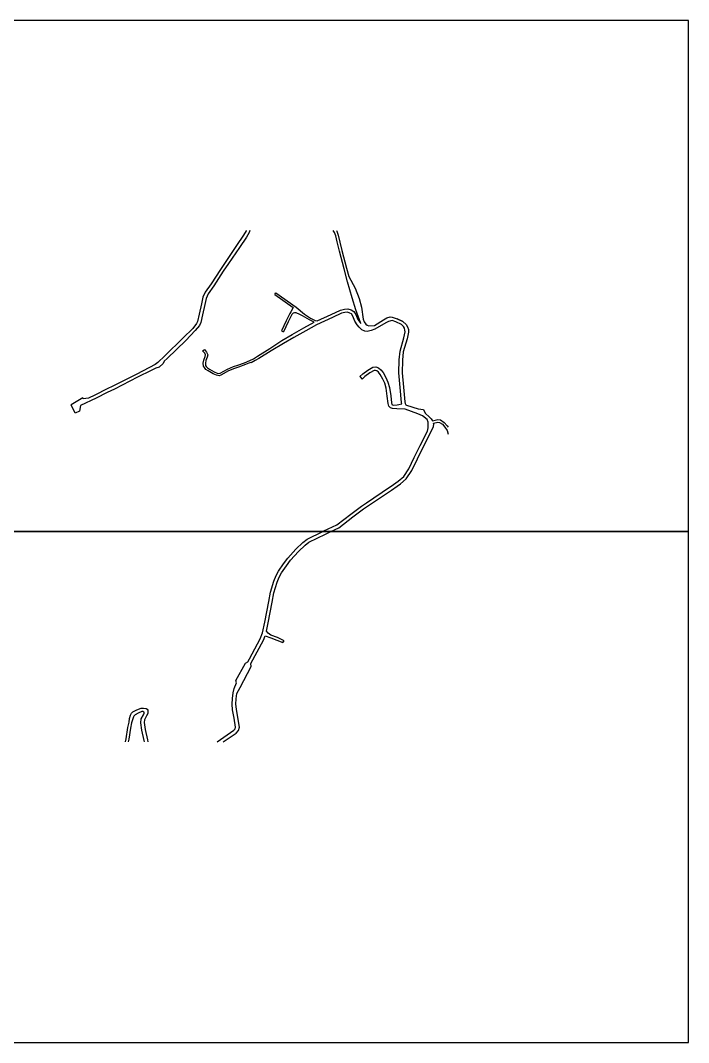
# Model space of a CAD drawing. Header units: metres. Extents: x -12000 to -10400, y -89400 to -87000.
# Drawn here: x -11184 to -10400, y -88200 to -87000 of the extents above; entities that cross this region are included whole.
import ezdxf

# ---------------------------------------------------------------- set-up
doc = ezdxf.new("R2010")
doc.units = ezdxf.units.M
doc.header["$LTSCALE"] = 2.5
doc.layers.add('図郭', color=7, linetype='Continuous')
doc.layers.add('道路', color=7, linetype='Continuous')

msp = doc.modelspace()

# ---------------------------------------------------------------- linework, layer by layer
at = {"layer": '図郭'}
for points in [[(-11200, -87600), (-10400, -87600), (-10400, -87000), (-11200, -87000)], [(-11200, -88200), (-10400, -88200), (-10400, -87600), (-11200, -87600)]]:
    msp.add_lwpolyline(points, close=True, dxfattribs=at)
at = {"layer": '道路'}
for points in [[(-10919.1, -87246.8), (-10919.2, -87247.1), (-10922.2, -87252.2), (-10930.4, -87264.2), (-10943.1, -87283.2), (-10949.3, -87292.3), (-10960.2, -87309.2), (-10967.1, -87318.9), (-10969.9, -87325), (-10971.6, -87332.6), (-10974.2, -87344.8), (-10976.3, -87353.5), (-10977.4, -87355.9), (-10981.9, -87361.5), (-10993, -87372.7), (-11014.5, -87393.8), (-11022.9, -87401.5), (-11026.1, -87403.9), (-11032.6, -87407.5), (-11048.3, -87415.5), (-11075.6, -87429.2), (-11082.2, -87432.6)], [(-10914.7, -87246.8), (-10915.6, -87248.9), (-10918.8, -87254.4), (-10927.1, -87266.4), (-10939.9, -87285.5), (-10946, -87294.5), (-10956.9, -87311.5), (-10963.6, -87320.9), (-10966.1, -87326.3), (-10967.7, -87333.5), (-10970.3, -87345.7), (-10972.5, -87354.8), (-10974, -87358), (-10978.9, -87364.2), (-10990.1, -87375.6), (-11011.8, -87396.7), (-11015.3, -87400.1), (-11016.7, -87402.8), (-11021.4, -87406.9), (-11025.1, -87408.2), (-11030.7, -87411), (-11046.5, -87419), (-11073.8, -87432.8), (-11082.2, -87437)], [(-10884.3, -87319.9), (-10860.6, -87336.8), (-10850.7, -87345), (-10843.7, -87349.5), (-10838.1, -87352.2), (-10836, -87352.8), (-10819.4, -87345.2), (-10808.4, -87340), (-10803.9, -87338.9), (-10799.7, -87338.5), (-10795.8, -87339.9), (-10792.9, -87341.6), (-10790.6, -87345.1), (-10788.1, -87351.1), (-10784.6, -87355.8), (-10790.4, -87339.8), (-10794.8, -87325.8), (-10800.2, -87306.8), (-10804.3, -87291.5), (-10809.6, -87270.9), (-10812.3, -87259.8), (-10814, -87252.8), (-10815.5, -87248.9), (-10816.9, -87246.8)], [(-10813.3, -87246.8), (-10812.8, -87247.5), (-10811.1, -87251.9), (-10809.1, -87260.2), (-10806.7, -87270.1), (-10801.4, -87290.7), (-10798.7, -87300.6), (-10791.3, -87314.2), (-10786.5, -87326.5), (-10783.7, -87336.7), (-10781.9, -87350.6), (-10780.7, -87353.9), (-10778.8, -87356.4), (-10777.2, -87357.8), (-10775.1, -87358.4), (-10768.6, -87358), (-10757.8, -87351.4), (-10754.2, -87349.2), (-10750.2, -87348.1), (-10747.7, -87348.3), (-10741.8, -87350.2), (-10735.4, -87353.4), (-10731.4, -87357), (-10729.7, -87359.7), (-10728.8, -87363), (-10728.5, -87365.9), (-10730.2, -87373.8), (-10734.7, -87389), (-10735.7, -87398.7), (-10736.1, -87413.7), (-10734.6, -87430.6), (-10732.9, -87447.8), (-10732.5, -87449.8), (-10731.8, -87451.1), (-10731, -87451.6), (-10717.1, -87456), (-10711, -87456.9), (-10709.2, -87461.2), (-10704, -87465.9), (-10702.2, -87467.7), (-10700.5, -87470), (-10694.4, -87468.6), (-10691.2, -87469), (-10686.9, -87471.9), (-10683.3, -87475.8), (-10682.2, -87477.7)], [(-10885.5, -87321.9), (-10884.3, -87319.9)], [(-10885.5, -87321.9), (-10863.8, -87337.2), (-10866.7, -87342.1), (-10867.7, -87344.1), (-10872, -87352.6), (-10877.5, -87364.3)], [(-10785.8, -87418.1), (-10782.3, -87414.8), (-10776.4, -87410.4), (-10770.4, -87407.2), (-10767, -87406.7), (-10763.8, -87407.8), (-10761.1, -87410.3), (-10758.3, -87413.2), (-10755.3, -87419.3), (-10752.7, -87424.5), (-10751, -87430.9), (-10749.5, -87440.6), (-10748.5, -87449), (-10748, -87450.8), (-10747.5, -87451.4), (-10746.8, -87451.6), (-10741.9, -87451.1), (-10736.4, -87450.2), (-10736.8, -87448.5), (-10738.6, -87430.9), (-10740.1, -87413.8), (-10739.7, -87398.4), (-10738.6, -87388.2), (-10734.1, -87372.8), (-10732.6, -87365.7), (-10732.8, -87363.8), (-10733.4, -87361.3), (-10734.6, -87359.5), (-10737, -87357.1), (-10743.4, -87353.9), (-10747.9, -87352.4), (-10752, -87353.3), (-10755.2, -87354.9), (-10768, -87362.3), (-10772.5, -87364.1), (-10777, -87365), (-10780, -87364.9), (-10783.3, -87363.2), (-10786.7, -87360.1), (-10788.8, -87357.2), (-10791.6, -87353.1), (-10794.1, -87347), (-10795.7, -87344.6), (-10797.5, -87343.6), (-10800.2, -87342.6), (-10803.2, -87342.9), (-10807.1, -87343.8), (-10817.7, -87348.8), (-10836.4, -87357.4), (-10849.3, -87364.3), (-10863.1, -87372.1), (-10875.2, -87379.3), (-10889.7, -87387.8), (-10904.2, -87397), (-10908.4, -87399.4), (-10913.4, -87402), (-10913.9, -87401.4), (-10919.9, -87404.1), (-10928.2, -87407.1), (-10933, -87408.6), (-10939.8, -87411.5), (-10948.7, -87416.6), (-10951, -87417.1), (-10953.9, -87416.6), (-10957.7, -87415), (-10963.7, -87411.4), (-10966.3, -87409.7), (-10968.2, -87407.5), (-10969.1, -87405.7), (-10969.5, -87402.3), (-10968.9, -87398.7), (-10967.3, -87394.5), (-10966.9, -87392.7), (-10967.7, -87390.8), (-10970.2, -87387.9)], [(-10968.2, -87386.3), (-10965.6, -87389.5), (-10964.3, -87392.4), (-10964.9, -87395.2), (-10966.4, -87399.4), (-10966.9, -87402.4), (-10966.7, -87405), (-10966.1, -87406.1), (-10964.6, -87407.8), (-10962.3, -87409.3), (-10956.6, -87412.7), (-10953.2, -87414.2), (-10951.1, -87414.5), (-10949.6, -87414.2), (-10940.9, -87409.3), (-10933.9, -87406.3), (-10929, -87404.7), (-10920.9, -87401.8), (-10914.8, -87399.1), (-10910.6, -87397.2), (-10906, -87394.3), (-10891.4, -87385.2), (-10877.3, -87375.9), (-10865.1, -87368.6), (-10851.3, -87360.8), (-10839.3, -87354.4), (-10839.3, -87354.2), (-10844.9, -87351.5), (-10853, -87346.9), (-10856.1, -87345.1), (-10860.4, -87343.2), (-10862.3, -87343.2), (-10864.1, -87343.8), (-10865.4, -87345.2), (-10869.7, -87353.7), (-10875.2, -87365.4)], [(-10737, -87357.1), (-10743.4, -87353.9)], [(-10735.4, -87353.4), (-10741.8, -87350.2)], [(-10877.5, -87364.3), (-10875.2, -87365.4)], [(-10970.2, -87387.9), (-10968.2, -87386.3)], [(-10785.8, -87418.1), (-10783, -87421)], [(-10749.1, -87546.8), (-10740.6, -87541), (-10734.3, -87535.4), (-10728.1, -87526.3), (-10721.8, -87513.2), (-10714.9, -87499.1), (-10706.5, -87482.4), (-10705.5, -87478.2), (-10705.7, -87471.7), (-10706.8, -87468.7), (-10712.3, -87464.1), (-10717.8, -87462), (-10732.6, -87456.2), (-10742.5, -87455.8), (-10747.3, -87455.5), (-10749.7, -87455), (-10751.6, -87452.8), (-10752.5, -87449.8), (-10753.5, -87441.1), (-10754.9, -87431.7), (-10756.5, -87426), (-10758.9, -87421), (-10761.7, -87415.5), (-10763.9, -87413.1), (-10765.9, -87411.3), (-10767.4, -87410.8), (-10769.1, -87411), (-10774.2, -87413.8), (-10779.8, -87417.9), (-10783, -87421)], [(-11082.2, -87432.6), (-11096.9, -87439.9), (-11104.3, -87443.4), (-11110.5, -87444.1), (-11110.9, -87443.2), (-11124.5, -87451.1)], [(-11082.2, -87437), (-11095.1, -87443.5), (-11113.6, -87452.2), (-11114.8, -87458.8), (-11119.9, -87461.2)], [(-11119.9, -87461.2), (-11124.5, -87451.1)], [(-10706.8, -87468.7), (-10712.3, -87464.1)], [(-10709.2, -87461.2), (-10704, -87465.9)], [(-10742, -87546.8), (-10738.1, -87544.2), (-10731.3, -87538.1), (-10724.6, -87528.3), (-10718.1, -87514.8), (-10711.4, -87500.9), (-10702.7, -87484.1), (-10699.3, -87476.7), (-10698.9, -87473.8), (-10699.3, -87472.8), (-10694.2, -87471.6), (-10692.3, -87471.9), (-10688.9, -87474.1), (-10685.8, -87477.6), (-10683.4, -87481.5), (-10682.2, -87485.6)], [(-10829, -87600), (-10827.8, -87599.4), (-10812.6, -87592.2), (-10796.3, -87579.6), (-10783.6, -87570.1), (-10778, -87566.2), (-10750.9, -87548), (-10749.1, -87546.8)], [(-10819.7, -87600), (-10810.5, -87595.7), (-10793.8, -87582.8), (-10781.3, -87573.4), (-10775.7, -87569.5), (-10748.6, -87551.4), (-10742, -87546.8)], [(-10953.1, -87846.8), (-10933.7, -87833.4), (-10932.2, -87831.6), (-10931.7, -87829.6), (-10933.4, -87819.1), (-10935, -87809.2), (-10935.6, -87802.9), (-10935.3, -87796), (-10934.5, -87789.4), (-10933.2, -87784.5), (-10930.4, -87777.5), (-10931.4, -87775), (-10920.1, -87754.4), (-10917.3, -87753), (-10915.3, -87749.5), (-10902.6, -87725.9), (-10899.9, -87719.1), (-10897.1, -87706.3), (-10892.5, -87682.2), (-10890.4, -87671.3), (-10886.5, -87658.3), (-10883.9, -87651.8), (-10881, -87646.6), (-10875.2, -87637.9), (-10870.1, -87631.2), (-10860.7, -87620.6), (-10852.6, -87612.9), (-10847.6, -87609.1), (-10829, -87600)], [(-10874.7, -87728.5), (-10882.4, -87724.4), (-10890.3, -87721.7), (-10893.2, -87719.5), (-10895.3, -87717), (-10893.2, -87707.1), (-10888.5, -87682.9), (-10886.5, -87672.2), (-10882.8, -87659.6), (-10880.3, -87653.5), (-10877.6, -87648.7), (-10871.9, -87640.2), (-10867, -87633.7), (-10857.9, -87623.4), (-10850, -87615.9), (-10845.5, -87612.5), (-10826.1, -87603), (-10819.7, -87600)], [(-10946, -87846.8), (-10930.7, -87836.7), (-10928.1, -87833.7), (-10927.1, -87829.8), (-10929, -87818.4), (-10930.5, -87808.6), (-10931.1, -87802.8), (-10930.9, -87796.4), (-10930, -87790.3), (-10928.2, -87786.7), (-10926.2, -87783), (-10913.3, -87758.4), (-10913.6, -87755.1), (-10898.9, -87727.6), (-10896.9, -87722.4), (-10890.3, -87724.7), (-10876, -87730.5)], [(-10876, -87730.5), (-10874.7, -87728.5)], [(-11060.9, -87846.8), (-11059.8, -87843.3), (-11057.8, -87830.2), (-11056.5, -87823.7), (-11055.9, -87819.4), (-11055, -87815.6), (-11053.5, -87813.3), (-11052, -87811.9), (-11047.4, -87809.5), (-11042.5, -87807.5), (-11039.6, -87807.3), (-11036.4, -87807.7), (-11035.2, -87808.7), (-11034.7, -87809.6), (-11034.4, -87811.5), (-11034.5, -87813.4), (-11034.6, -87813.7), (-11036, -87816.6), (-11038.3, -87821.2), (-11038.7, -87824.4), (-11037.5, -87832.5), (-11034.9, -87844.4), (-11034.5, -87846.8)], [(-11038.5, -87846.8), (-11038.9, -87845.2), (-11041.4, -87833.2), (-11042.7, -87824.5), (-11042.2, -87820), (-11039.8, -87815.1), (-11038.8, -87813.2), (-11038.9, -87812.3), (-11039.1, -87812), (-11039.9, -87811.5), (-11040.3, -87811.4), (-11041.6, -87811.5), (-11045.7, -87813.2), (-11049.4, -87815.1), (-11051, -87816.8), (-11051.4, -87817.5), (-11053.5, -87824.5), (-11054.8, -87830.8), (-11056.9, -87844), (-11057.7, -87846.8)]]:
    msp.add_lwpolyline(points, dxfattribs=at)

doc.saveas('drawing.dxf')
